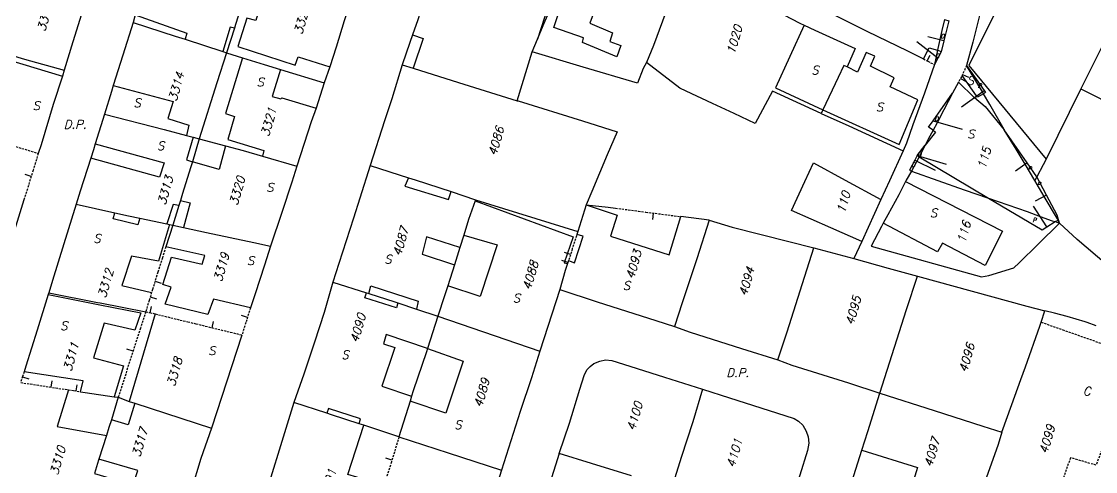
# Model space of a CAD drawing. Extents: x -334462 to -332769, y -29481 to -26664.
# Drawn here: x -333750.6 to -333625, y -28279.3 to -28226.6 of the extents above; entities that cross this region are included whole.
import ezdxf
from ezdxf.enums import TextEntityAlignment as Align

# ---------------------------------------------------------------- set-up
doc = ezdxf.new("R2010")
doc.units = 0
doc.header["$MEASUREMENT"] = 0
doc.linetypes.add('HIDDEN', pattern=[0.375, 0.25, -0.125])
for name, color, linetype in [('17', 7, 'CONTINUOUS'), ('18', 7, 'CONTINUOUS'), ('DP$DIVIDING$LINE', 7, 'CONTINUOUS'), ('EASEMENT$BOUNDA$', 7, 'CONTINUOUS'), ('ENC$$ST$$A$$TEXT', 7, 'CONTINUOUS'), ('ENCRO$$AREA$TEXT', 7, 'CONTINUOUS'), ('ENCROACHED$WALL', 7, 'CONTINUOUS'), ('PARCEL$BOUNDARY', 7, 'CONTINUOUS'), ('PARCEL$NUMBER', 7, 'CONTINUOUS'), ('STRUC$$FOOTPRINT', 7, 'CONTINUOUS')]:
    doc.layers.add(name, color=color, linetype=linetype)
doc.styles.add('ITALICT', font='ITALICT', dxfattribs={"height": 0.2})

msp = doc.modelspace()

# ---------------------------------------------------------------- linework, layer by layer
at = {"layer": '17', "color": 1, "linetype": 'Continuous'}
for p, q in [((-333728.27, -28262.45), (-333728.09, -28261.72)), ((-333747.07, -28269.4), (-333746.95, -28268.66))]:
    msp.add_line(p, q, dxfattribs=at)
at = {"layer": '18', "color": 1, "linetype": 'Continuous'}
for p, q in [((-333644.67, -28231.23), (-333644.33, -28230.57)), ((-333640.78, -28233.31), (-333640.12, -28233.66)), ((-333640.53, -28232.81), (-333639.85, -28233.13)), ((-333749.41, -28244.75), (-333750.12, -28244.53)), ((-333676.69, -28249.03), (-333676.79, -28249.78)), ((-333686.36, -28253.87), (-333687.08, -28253.64)), ((-333686.66, -28254.81), (-333687.38, -28254.58)), ((-333734.93, -28257), (-333734.22, -28257.22)), ((-333735.5, -28258.84), (-333734.78, -28259.06)), ((-333735.52, -28260.69), (-333735.35, -28259.96)), ((-333724.13, -28261.24), (-333724.84, -28261.02)), ((-333737.51, -28265.19), (-333738.22, -28264.97)), ((-333750.43, -28268.18), (-333749.71, -28268.41)), ((-333744.16, -28269.85), (-333744.05, -28269.11)), ((-333707.24, -28277.94), (-333707.96, -28277.71))]:
    msp.add_line(p, q, dxfattribs=at)
at = {"layer": 'EASEMENT$BOUNDA$', "color": 3, "linetype": 'HIDDEN'}
msp.add_lwpolyline([(-333631.34, -28261.8), (-333619.64, -28265.92), (-333622.35, -28273.92), (-333623.74, -28275.38), (-333624.91, -28278.53), (-333627.92, -28277.65), (-333630.12, -28284.11), (-333630.85, -28284.92), (-333631.29, -28284.77), (-333632.02, -28286.67), (-333639.32, -28284.32)], dxfattribs=at)
at = {"layer": 'ENC$$ST$$A$$TEXT', "color": 1, "linetype": 'Continuous'}
for p, q in [((-333642.72, -28228.87), (-333644.58, -28228.41)), ((-333640.64, -28236.6), (-333638.01, -28234.71)), ((-333643.97, -28238.24), (-333640.58, -28239.24)), ((-333645.82, -28242.29), (-333642.44, -28243.3)), ((-333632.97, -28243.17), (-333634.34, -28244.13)), ((-333630.7, -28246.94), (-333632.02, -28247.64)), ((-333630.66, -28250.65), (-333632.22, -28248.22))]:
    msp.add_line(p, q, dxfattribs=at)
at = {"layer": 'ENCRO$$AREA$TEXT', "color": 5, "linetype": 'Continuous'}
for p, q in [((-333643.43, -28230.93), (-333645.88, -28229.02)), ((-333646.11, -28242.84), (-333643.72, -28244))]:
    msp.add_line(p, q, dxfattribs=at)
at = {"layer": 'ENCROACHED$WALL', "color": 5, "linetype": 'Continuous'}
msp.add_line((-333643.04, -28230.18), (-333643.82, -28231.67), dxfattribs=at)
msp.add_lwpolyline([(-333645.82, -28242.29), (-333646.11, -28242.83), (-333646.75, -28244.02), (-333646.49, -28244.13)], dxfattribs=at)
at = {"layer": 'PARCEL$BOUNDARY', "color": 7, "linetype": 'Continuous'}
for p, q in [((-333617.84, -28216.71), (-333626.69, -28234.49)), ((-333737.25, -28225.86), (-333737.51, -28226.73)), ((-333725.65, -28227.4), (-333726.57, -28230.28)), ((-333731.43, -28228.71), (-333727.02, -28230.14)), ((-333690.84, -28230.16), (-333690.22, -28228.68)), ((-333643.46, -28229.99), (-333643.82, -28231.67)), ((-333727.02, -28230.14), (-333726.57, -28230.28)), ((-333726.57, -28230.28), (-333724.73, -28230.86)), ((-333745.55, -28232.33), (-333745.77, -28233.01)), ((-333720.28, -28232.24), (-333715.18, -28233.82)), ((-333714.49, -28231.92), (-333715.18, -28233.82)), ((-333706.05, -28231.68), (-333704.76, -28232.08)), ((-333715.18, -28233.82), (-333716.11, -28236.76)), ((-333640.99, -28233.71), (-333641.69, -28235.02)), ((-333626.69, -28234.49), (-333630.77, -28242.72)), ((-333626.69, -28234.49), (-333619.52, -28238.18)), ((-333740.85, -28237.48), (-333741.92, -28240.95)), ((-333656.86, -28236.96), (-333657.06, -28237.38)), ((-333731.26, -28239.95), (-333730.49, -28240.15)), ((-333730.49, -28240.15), (-333729.76, -28240.34)), ((-333729.76, -28240.34), (-333730.56, -28243.04)), ((-333729.76, -28240.34), (-333726.68, -28241.18)), ((-333644.89, -28241.09), (-333645.6, -28242.44)), ((-333722.37, -28242.39), (-333718.36, -28243.54)), ((-333709.77, -28243.46), (-333705.31, -28244.9)), ((-333631.84, -28244.78), (-333632.08, -28245.23)), ((-333731.94, -28247.56), (-333732.15, -28248.15)), ((-333700.33, -28246.53), (-333697.46, -28247.48)), ((-333697.46, -28247.48), (-333697.5, -28247.61)), ((-333697.46, -28247.48), (-333685.5, -28251.21)), ((-333650.1, -28247.43), (-333652.32, -28252.38)), ((-333744.16, -28248.01), (-333739.62, -28249.01)), ((-333732.15, -28248.15), (-333732.86, -28250.46)), ((-333684.53, -28248.06), (-333685.5, -28251.21)), ((-333736.7, -28249.64), (-333733.55, -28250.31)), ((-333670.15, -28249.88), (-333673.48, -28249.45)), ((-333629.72, -28250.04), (-333629.19, -28250.22)), ((-333629.19, -28250.22), (-333629.36, -28249.86)), ((-333732.86, -28250.46), (-333733.67, -28253)), ((-333733.55, -28250.31), (-333733.24, -28250.38)), ((-333733.24, -28250.38), (-333732.86, -28250.46)), ((-333732.86, -28250.46), (-333731.6, -28250.73)), ((-333685.5, -28251.21), (-333685.62, -28251.53)), ((-333698.85, -28251.63), (-333699.29, -28253.05)), ((-333685.62, -28251.53), (-333685.67, -28251.69)), ((-333652.32, -28252.38), (-333653.22, -28254.37)), ((-333657.91, -28253.09), (-333653.22, -28254.37)), ((-333699.94, -28255.09), (-333700.72, -28257.53)), ((-333714.14, -28257.12), (-333710.2, -28258.36)), ((-333747.36, -28258.35), (-333747.42, -28258.57)), ((-333710.2, -28258.36), (-333709.95, -28258.44)), ((-333687.6, -28257.97), (-333689.94, -28265.2)), ((-333706.54, -28259.53), (-333704.35, -28260.26)), ((-333704.35, -28260.26), (-333701.87, -28261.08)), ((-333701.87, -28261.08), (-333703.08, -28264.88)), ((-333701.87, -28261.08), (-333689.94, -28265.2)), ((-333631.34, -28261.8), (-333630.9, -28260.49)), ((-333724.77, -28263.3), (-333728.34, -28274.2)), ((-333739.24, -28270.59), (-333740.04, -28273.21)), ((-333739.72, -28270.52), (-333739.24, -28270.59)), ((-333739.24, -28270.59), (-333737.95, -28271.06)), ((-333737.95, -28271.06), (-333737.31, -28271.27)), ((-333737.31, -28271.27), (-333728.34, -28274.2)), ((-333714.85, -28272.44), (-333718.7, -28271.19)), ((-333705.11, -28271.03), (-333706.42, -28275.21)), ((-333704.94, -28270.47), (-333705.11, -28271.03)), ((-333710.54, -28273.86), (-333711.08, -28273.68)), ((-333740.62, -28275.04), (-333741.5, -28277.82))]:
    msp.add_line(p, q, dxfattribs=at)
for points in [[(-333632.06, -28205.35), (-333633.19, -28208.07), (-333635.15, -28213.06), (-333635.57, -28214.49), (-333637.87, -28223.25), (-333639.32, -28229.04), (-333640.05, -28231.78)], [(-333697.97, -28206.67), (-333698.9, -28209.65), (-333700.26, -28213.94), (-333701.23, -28216.92), (-333702.62, -28221.33), (-333704.22, -28226.44), (-333704.82, -28228.19)], [(-333690.22, -28228.68), (-333689.54, -28227.1), (-333687.93, -28223.26), (-333686.39, -28219.5), (-333685.73, -28217.88)], [(-333673.05, -28219.76), (-333674.93, -28224.8), (-333676.66, -28229.44), (-333677.46, -28231.42)], [(-333673.05, -28219.76), (-333669.75, -28221.51), (-333666.94, -28223), (-333661.44, -28225.83), (-333659.55, -28226.82), (-333659.04, -28227.06)], [(-333667.62, -28219.89), (-333664.89, -28221.27), (-333661.07, -28223.13), (-333656.47, -28225.38), (-333651.73, -28227.74), (-333646.97, -28230.06), (-333645.11, -28231.01)], [(-333711.46, -28222.51), (-333712.81, -28226.56), (-333713.75, -28229.62), (-333714.49, -28231.92)], [(-333742.55, -28222.82), (-333743.15, -28224.52), (-333744.55, -28229), (-333745.55, -28232.33)], [(-333724.94, -28225.15), (-333725.52, -28226.97), (-333725.65, -28227.4)], [(-333737.51, -28226.73), (-333738.7, -28230.58), (-333739.82, -28234.13)], [(-333737.51, -28226.73), (-333732.58, -28228.33), (-333731.43, -28228.71)], [(-333659.04, -28227.06), (-333657.79, -28227.64), (-333653.09, -28229.79), (-333654, -28231.94)], [(-333642.62, -28226.4), (-333642.97, -28227.68), (-333643.2, -28228.75), (-333643.42, -28229.8), (-333643.46, -28229.99)], [(-333704.82, -28228.19), (-333705.13, -28229.08), (-333706.05, -28231.68)], [(-333751.87, -28230.53), (-333750.18, -28231.02), (-333745.55, -28232.33)], [(-333726.57, -28230.28), (-333727.72, -28233.82), (-333729.76, -28240.34)], [(-333724.73, -28230.86), (-333722.16, -28231.66), (-333720.28, -28232.24)], [(-333677.46, -28231.42), (-333677.87, -28232.14), (-333678.55, -28233.85), (-333684.88, -28231.97), (-333690.84, -28230.16)], [(-333706.05, -28231.68), (-333707.27, -28235.67), (-333708.12, -28238.26), (-333709.77, -28243.46)], [(-333704.76, -28232.08), (-333699.45, -28233.76), (-333692.58, -28235.9)], [(-333657.06, -28237.38), (-333662.74, -28234.76), (-333664.76, -28238.55), (-333667.22, -28237.37), (-333669.75, -28236.21), (-333672.86, -28234.78), (-333673.58, -28234.44), (-333677.46, -28231.42)], [(-333654, -28231.94), (-333654.01, -28231.94), (-333654.4, -28231.79), (-333655.07, -28233.16), (-333656.86, -28236.96)], [(-333643.82, -28231.67), (-333644.99, -28235.01), (-333646.34, -28238.73), (-333647.08, -28240.85), (-333647.47, -28241.74)], [(-333638.08, -28235.08), (-333638.21, -28234.86), (-333640.05, -28231.78)], [(-333745.77, -28233.01), (-333746.84, -28236.34), (-333748.25, -28241.06), (-333748.59, -28242.06)], [(-333739.82, -28234.13), (-333740.04, -28234.83), (-333740.85, -28237.48)], [(-333641.69, -28235.02), (-333642.72, -28236.97), (-333643.47, -28238.39), (-333643.55, -28238.54), (-333643.96, -28239.33)], [(-333635.65, -28239.31), (-333635.67, -28239.27), (-333637.33, -28236.34), (-333638.08, -28235.08)], [(-333692.58, -28235.9), (-333692.5, -28235.92), (-333684.96, -28238.24), (-333680.92, -28239.54), (-333682.08, -28242.24), (-333683.86, -28246.52), (-333684.53, -28248.06)], [(-333740.85, -28237.48), (-333733.87, -28239.27), (-333731.26, -28239.95)], [(-333716.11, -28236.76), (-333716.68, -28238.38), (-333718.36, -28243.54)], [(-333657.06, -28237.38), (-333653.84, -28238.85), (-333647.47, -28241.74)], [(-333643.96, -28239.33), (-333644.53, -28240.41), (-333644.89, -28241.09)], [(-333632.08, -28245.23), (-333633.2, -28243.33), (-333634.25, -28241.56), (-333635.65, -28239.31)], [(-333741.92, -28240.95), (-333742.14, -28241.65), (-333742.44, -28242.6)], [(-333726.68, -28241.18), (-333724.65, -28241.73), (-333722.37, -28242.39)], [(-333742.44, -28242.6), (-333743.67, -28246.48), (-333744.16, -28248.01)], [(-333647.47, -28241.74), (-333649.07, -28245.26), (-333650.1, -28247.43)], [(-333645.6, -28242.44), (-333645.87, -28242.96), (-333646.49, -28244.13)], [(-333730.56, -28243.04), (-333730.78, -28243.76), (-333731.73, -28246.76), (-333731.94, -28247.56)], [(-333718.36, -28243.54), (-333718.96, -28245.41), (-333720.11, -28248.98), (-333721.43, -28252.9)], [(-333709.77, -28243.46), (-333710.98, -28247.28), (-333711.74, -28249.64), (-333713.45, -28254.93), (-333714.14, -28257.12)], [(-333652.32, -28252.38), (-333655.92, -28250.76), (-333660.53, -28248.72), (-333658.98, -28245.34), (-333657.95, -28243.17), (-333654.26, -28245.2), (-333650.1, -28247.43)], [(-333630.77, -28242.72), (-333631.1, -28243.39), (-333631.84, -28244.78)], [(-333705.31, -28244.9), (-333704.51, -28245.16), (-333700.33, -28246.53)], [(-333646.49, -28244.13), (-333647.12, -28245.17), (-333647.2, -28245.33)], [(-333646.49, -28244.13), (-333640.33, -28246.3), (-333637.51, -28247.28)], [(-333647.2, -28245.33), (-333647.99, -28246.89), (-333649.26, -28249.23), (-333649.8, -28250.23)], [(-333629.36, -28249.86), (-333629.43, -28249.72), (-333630.99, -28247.09), (-333631.55, -28246.15), (-333632.08, -28245.23)], [(-333750.28, -28247.49), (-333750.6, -28248.51), (-333751.52, -28251.55)], [(-333697.5, -28247.61), (-333698.27, -28249.8), (-333698.85, -28251.63)], [(-333637.51, -28247.28), (-333632.97, -28248.85), (-333631.45, -28249.42), (-333630.07, -28249.94), (-333629.72, -28250.04)], [(-333744.16, -28248.01), (-333745.58, -28252.62), (-333746.93, -28256.92), (-333747.36, -28258.35)], [(-333684.53, -28248.06), (-333681.97, -28248.33), (-333681.1, -28248.45)], [(-333739.62, -28249.01), (-333738.03, -28249.36), (-333736.7, -28249.64)], [(-333670.15, -28249.88), (-333671.6, -28254.4), (-333673.31, -28259.52), (-333674.19, -28262.31)], [(-333670.15, -28249.88), (-333667.48, -28250.67), (-333660.83, -28252.35), (-333657.91, -28253.09)], [(-333731.6, -28250.73), (-333728.93, -28251.31), (-333723.37, -28252.48), (-333721.43, -28252.9)], [(-333649.8, -28250.23), (-333650.02, -28250.62), (-333651.2, -28252.92), (-333638.3, -28256.48), (-333637.47, -28256.33), (-333634.55, -28255.46), (-333633.89, -28254.87), (-333631.67, -28252.69), (-333629.19, -28250.22)], [(-333615.72, -28261.77), (-333616.2, -28261.38), (-333620.22, -28257.97), (-333623.68, -28255.07), (-333627.11, -28252.12), (-333629.19, -28250.22)], [(-333721.43, -28252.9), (-333722.15, -28255.12), (-333723.23, -28258.48), (-333723.77, -28260.11)], [(-333699.29, -28253.05), (-333699.46, -28253.56), (-333699.94, -28255.09)], [(-333662.11, -28266.19), (-333661.02, -28262.94), (-333659.5, -28258.13), (-333657.91, -28253.09)], [(-333686.71, -28254.95), (-333686.97, -28255.76), (-333687.6, -28257.97)], [(-333653.22, -28254.37), (-333649.22, -28255.47), (-333645.78, -28256.42)], [(-333650.18, -28270.09), (-333648.47, -28264.74), (-333647.07, -28260.31), (-333645.78, -28256.42)], [(-333645.78, -28256.42), (-333633, -28259.92), (-333630.9, -28260.49)], [(-333714.14, -28257.12), (-333715.18, -28260.65), (-333716.3, -28264.15), (-333717.55, -28267.9), (-333718.7, -28271.19)], [(-333700.72, -28257.53), (-333701.09, -28258.7), (-333701.87, -28261.08)], [(-333747.42, -28258.57), (-333748.71, -28262.73), (-333750.05, -28266.96), (-333750.25, -28267.6)], [(-333747.36, -28258.35), (-333741.65, -28259.48), (-333741.34, -28259.54), (-333736.02, -28260.57)], [(-333709.95, -28258.44), (-333706.9, -28259.41), (-333706.54, -28259.53)], [(-333687.6, -28257.97), (-333683.24, -28259.41), (-333676.39, -28261.62), (-333674.19, -28262.31)], [(-333624.91, -28262.24), (-333625.95, -28261.83), (-333626.18, -28261.74), (-333628.3, -28261.14), (-333629.79, -28260.76), (-333630.9, -28260.49)], [(-333674.19, -28262.31), (-333672.37, -28262.95), (-333666.39, -28264.86), (-333662.11, -28266.19)], [(-333635.93, -28274.68), (-333634.75, -28271.42), (-333633.7, -28268.49), (-333633.17, -28267.03), (-333631.5, -28262.25), (-333631.34, -28261.8)], [(-333703.08, -28264.88), (-333703.21, -28265.28), (-333704.74, -28269.84), (-333704.94, -28270.47)], [(-333689.94, -28265.2), (-333690.94, -28268.31), (-333692.23, -28272.23), (-333694.44, -28279.11)], [(-333687.67, -28277.16), (-333686.49, -28273.6), (-333685.28, -28269.64), (-333684.78, -28268.02), (-333684.44, -28267.39), (-333684.08, -28266.99), (-333683.64, -28266.63), (-333682.95, -28266.35), (-333682.26, -28266.21), (-333681.52, -28266.27), (-333680.15, -28266.71), (-333675.37, -28268.23), (-333670.92, -28269.64)], [(-333662.11, -28266.19), (-333660.49, -28266.84), (-333653.88, -28268.89), (-333650.18, -28270.09)], [(-333743.66, -28269.93), (-333743.11, -28270.01), (-333739.72, -28270.52)], [(-333670.92, -28269.64), (-333672.06, -28273.45), (-333673.43, -28277.62), (-333674.57, -28281.25)], [(-333670.92, -28269.64), (-333667.76, -28270.66), (-333661.31, -28272.72), (-333660.21, -28273.06), (-333659.72, -28273.37), (-333659.2, -28273.84), (-333658.8, -28274.55), (-333658.58, -28275.21), (-333658.51, -28275.94), (-333658.65, -28276.83), (-333659.54, -28279.69), (-333661.32, -28285.34)], [(-333652.29, -28276.78), (-333651.62, -28274.6), (-333650.18, -28270.09)], [(-333650.18, -28270.09), (-333643.86, -28272.15), (-333638.16, -28273.97), (-333635.93, -28274.68)], [(-333718.7, -28271.19), (-333722.95, -28284.98), (-333720.36, -28289.17)], [(-333711.08, -28273.68), (-333714.31, -28272.62), (-333714.85, -28272.44)], [(-333740.04, -28273.21), (-333740.33, -28274.12), (-333740.62, -28275.04)], [(-333706.42, -28275.21), (-333709.25, -28274.29), (-333710.54, -28273.86)], [(-333728.34, -28274.2), (-333729.57, -28277.76), (-333730.72, -28281.5), (-333731.6, -28284.28)], [(-333706.42, -28275.21), (-333700.66, -28277.08), (-333694.44, -28279.11)], [(-333635.93, -28274.68), (-333636.36, -28276.1), (-333637.98, -28280.59), (-333638.1, -28280.9), (-333639.32, -28284.32)], [(-333741.5, -28277.82), (-333741.53, -28277.93), (-333742.02, -28279.49)], [(-333687.67, -28277.16), (-333688.77, -28280.64), (-333690.12, -28285.04), (-333691.54, -28289.57), (-333691.67, -28290.41), (-333691.59, -28291.02), (-333691.41, -28291.63), (-333691.07, -28292.24), (-333690.52, -28292.83), (-333690, -28293.23), (-333689.05, -28293.71)], [(-333679.25, -28279.79), (-333683.91, -28278.34), (-333687.67, -28277.16)], [(-333654.2, -28282.8), (-333652.99, -28279.01), (-333652.29, -28276.78)], [(-333694.44, -28279.11), (-333695.52, -28282.57), (-333697.12, -28287.4), (-333697.78, -28289.53), (-333698.07, -28290.08), (-333698.52, -28290.75), (-333699.18, -28291.3), (-333699.92, -28291.72), (-333700.98, -28291.97)]]:
    msp.add_lwpolyline(points, dxfattribs=at)
at = {"layer": 'PARCEL$BOUNDARY', "color": 2, "linetype": 'HIDDEN'}
for points in [[(-333645.11, -28231.01), (-333644.59, -28231.27), (-333643.82, -28231.67)], [(-333640.05, -28231.78), (-333640.37, -28232.47), (-333640.59, -28232.94)], [(-333640.59, -28232.94), (-333640.66, -28233.08), (-333640.83, -28233.41), (-333640.99, -28233.71)], [(-333759.2, -28238.78), (-333753.88, -28240.43), (-333753.74, -28240.47), (-333748.59, -28242.06)], [(-333748.59, -28242.06), (-333749.19, -28244.03), (-333749.52, -28245.11), (-333750.28, -28247.49)], [(-333681.1, -28248.45), (-333678.43, -28248.81), (-333677.58, -28248.92), (-333673.48, -28249.45)], [(-333685.67, -28251.69), (-333686.15, -28253.2), (-333686.59, -28254.57)], [(-333733.67, -28253), (-333734.07, -28254.27), (-333734.6, -28255.96), (-333735.24, -28257.97), (-333735.34, -28258.31)], [(-333686.59, -28254.57), (-333686.63, -28254.71), (-333686.71, -28254.95)], [(-333735.34, -28258.31), (-333735.62, -28259.25), (-333736.02, -28260.57)], [(-333723.77, -28260.11), (-333724.32, -28261.85), (-333724.77, -28263.3)], [(-333736.02, -28260.57), (-333736.65, -28262.49), (-333737.46, -28265.03), (-333737.68, -28265.73), (-333739.24, -28270.59)], [(-333736.02, -28260.57), (-333735.57, -28260.67), (-333734.91, -28260.84)], [(-333734.91, -28260.84), (-333731.12, -28261.76), (-333730.15, -28261.99), (-333724.77, -28263.3)], [(-333750.25, -28267.6), (-333750.42, -28268.16), (-333750.64, -28268.86)], [(-333750.64, -28268.86), (-333746.55, -28269.49), (-333745.06, -28269.71)], [(-333745.06, -28269.71), (-333744.46, -28269.81), (-333743.66, -28269.93)], [(-333706.42, -28275.21), (-333707.05, -28277.34), (-333707.31, -28278.15), (-333708.19, -28280.88)]]:
    msp.add_lwpolyline(points, dxfattribs=at)
at = {"layer": 'STRUC$$FOOTPRINT', "color": 1, "linetype": 'Continuous'}
for p, q in [((-333643.04, -28230.18), (-333643.46, -28229.99)), ((-333692.58, -28235.9), (-333690.84, -28230.16)), ((-333645.82, -28242.29), (-333644.89, -28241.09)), ((-333645.6, -28242.44), (-333645.82, -28242.29)), ((-333645.6, -28242.44), (-333637.51, -28247.28)), ((-333629.72, -28250.04), (-333629.36, -28249.86)), ((-333734.91, -28260.84), (-333737.95, -28271.06))]:
    msp.add_line(p, q, dxfattribs=at)
for points in [[(-333697.97, -28206.67), (-333684.29, -28210.33), (-333690.22, -28228.68)], [(-333617.84, -28216.71), (-333632.12, -28209.63), (-333633.7, -28212.96), (-333633.54, -28213.03), (-333635.06, -28216.01), (-333633.97, -28216.46), (-333636.88, -28222.45), (-333635.49, -28223.11), (-333639.78, -28231.78), (-333630.77, -28242.72)], [(-333719.02, -28220.04), (-333719.21, -28220.87), (-333722.34, -28219.98), (-333723.55, -28223.77), (-333722.46, -28224.1), (-333723.15, -28226.49), (-333724.21, -28226.22), (-333725.26, -28229.57), (-333718.55, -28231.73), (-333718.22, -28230.75), (-333714.49, -28231.92)], [(-333683.36, -28224.84), (-333684.11, -28226.84), (-333681.45, -28227.95), (-333681.78, -28228.98), (-333680.48, -28229.44), (-333680.96, -28230.77), (-333684.98, -28229.1), (-333684.86, -28228.55), (-333688.31, -28227.31), (-333687.02, -28223.45)], [(-333737.25, -28225.86), (-333731.23, -28228), (-333731.43, -28228.71)], [(-333725.65, -28227.4), (-333726.14, -28227.3), (-333727.02, -28230.14)], [(-333659.04, -28227.06), (-333662.38, -28234.37), (-333656.86, -28236.96)], [(-333642.62, -28226.4), (-333642.15, -28226.55), (-333642.72, -28228.87), (-333643.04, -28230.18)], [(-333704.82, -28228.19), (-333703.59, -28228.6), (-333704.76, -28232.08)], [(-333645.11, -28231.01), (-333644.44, -28229.71), (-333643.46, -28229.99)], [(-333751.87, -28230.53), (-333752.05, -28231.12), (-333745.77, -28233.01)], [(-333724.73, -28230.86), (-333726.68, -28237.37), (-333725.65, -28237.73), (-333726.44, -28240.43), (-333722.22, -28241.73), (-333722.37, -28242.39)], [(-333656.86, -28236.96), (-333647.93, -28241), (-333645.77, -28235.8), (-333648.99, -28234.28), (-333648.54, -28233.23), (-333651.3, -28231.85), (-333650.77, -28230.69), (-333651.8, -28230.27), (-333652.8, -28232.55), (-333654, -28231.94)], [(-333720.28, -28232.24), (-333721.24, -28235.4), (-333720.21, -28235.68), (-333720.13, -28235.54), (-333716.11, -28236.76)], [(-333640.05, -28231.78), (-333638.01, -28234.71), (-333637.84, -28234.95), (-333638.08, -28235.08)], [(-333640.99, -28233.71), (-333639.16, -28235.51), (-333639.14, -28235.53), (-333637.9, -28236.57), (-333635.65, -28239.31)], [(-333638.08, -28235.08), (-333638.79, -28235.46), (-333638.88, -28235.33), (-333638.88, -28235.33), (-333640.59, -28232.94)], [(-333739.82, -28234.13), (-333732.81, -28235.98), (-333733.43, -28237.99), (-333730.99, -28238.74), (-333731.26, -28239.95)], [(-333643.96, -28239.33), (-333644.49, -28238.99), (-333643.97, -28238.24), (-333641.69, -28235.02)], [(-333730.49, -28240.15), (-333731.24, -28242.81), (-333730.56, -28243.04)], [(-333643.96, -28239.33), (-333643.68, -28239.57), (-333644.89, -28241.09)], [(-333631.84, -28244.78), (-333632.97, -28243.17), (-333635.65, -28239.31)], [(-333741.92, -28240.95), (-333733.86, -28243.15), (-333734.41, -28244.82), (-333742.44, -28242.6)], [(-333726.68, -28241.18), (-333727.42, -28243.95), (-333730.56, -28243.04)], [(-333705.31, -28244.9), (-333705.74, -28245.87), (-333700.62, -28247.46), (-333700.33, -28246.53)], [(-333629.19, -28250.22), (-333629.47, -28249.27), (-333630.7, -28246.94), (-333631.84, -28244.78)], [(-333647.2, -28245.33), (-333635.86, -28251.16), (-333637.89, -28255.16), (-333642.89, -28252.57), (-333643.46, -28253.57), (-333649.8, -28250.23)], [(-333731.94, -28247.56), (-333730.82, -28247.85), (-333731.6, -28250.73)], [(-333697.5, -28247.61), (-333686.05, -28251.8), (-333687.12, -28254.86), (-333686.71, -28254.95)], [(-333637.51, -28247.28), (-333631.21, -28251), (-333630.66, -28250.65), (-333629.72, -28250.04)], [(-333732.15, -28248.15), (-333732.8, -28248.04), (-333733.55, -28250.31)], [(-333684.53, -28248.06), (-333680.89, -28249.29), (-333681.67, -28251.73), (-333674.82, -28253.93), (-333673.48, -28249.45)], [(-333736.7, -28249.64), (-333736.94, -28250.42), (-333739.82, -28249.71), (-333739.62, -28249.01)], [(-333733.24, -28250.38), (-333734.54, -28254.68), (-333737.68, -28254.07), (-333738.8, -28257.49), (-333735.34, -28258.31)], [(-333699.29, -28253.05), (-333703.18, -28251.81), (-333703.7, -28253.84), (-333699.94, -28255.09)], [(-333698.85, -28251.63), (-333694.94, -28252.77), (-333696.93, -28258.78), (-333700.72, -28257.53)], [(-333686.59, -28254.57), (-333685.91, -28254.85), (-333684.87, -28251.72), (-333685.62, -28251.53)], [(-333723.77, -28260.11), (-333728.11, -28259.12), (-333728.76, -28260.89), (-333733.74, -28259.68), (-333733.04, -28257.7), (-333734.01, -28257.39), (-333733.01, -28254.18), (-333729.43, -28255.02), (-333729.12, -28254.01), (-333733.67, -28253)], [(-333709.95, -28258.44), (-333709.72, -28257.55), (-333704.16, -28259.36), (-333704.35, -28260.26)], [(-333747.42, -28258.57), (-333741.38, -28259.76), (-333736.59, -28260.7), (-333737.28, -28262.73), (-333740.88, -28261.93), (-333742.12, -28265.99), (-333738.61, -28266.9), (-333739.72, -28270.52)], [(-333706.54, -28259.53), (-333706.7, -28260.13), (-333710.39, -28258.94), (-333710.2, -28258.36)], [(-333703.08, -28264.88), (-333707.92, -28263.26), (-333708.23, -28264.35), (-333706.9, -28264.75), (-333708.43, -28269.3), (-333704.94, -28270.47)], [(-333703.08, -28264.88), (-333698.92, -28266.35), (-333700.93, -28272.44), (-333705.11, -28271.03)], [(-333743.66, -28269.93), (-333743.34, -28268.66), (-333750.25, -28267.6)], [(-333745.06, -28269.71), (-333746.36, -28274.01), (-333740.62, -28275.04)], [(-333737.31, -28271.27), (-333738.08, -28273.81), (-333740.04, -28273.21)], [(-333711.08, -28273.68), (-333710.91, -28273.1), (-333714.67, -28271.9), (-333714.85, -28272.44)], [(-333708.19, -28280.88), (-333712.38, -28279.61), (-333710.54, -28273.86)], [(-333742.02, -28279.49), (-333740.03, -28280.09), (-333740.34, -28281.34), (-333737.92, -28282.08), (-333736.95, -28279.14), (-333741.5, -28277.82)], [(-333652.29, -28276.78), (-333645.8, -28278.81), (-333646.74, -28281.86), (-333641.69, -28283.49), (-333641.47, -28283.56), (-333642.54, -28286.5)]]:
    msp.add_lwpolyline(points, dxfattribs=at)

# ---------------------------------------------------------------- texts
at = {"layer": 'DP$DIVIDING$LINE', "color": 2, "linetype": 'Continuous', "style": 'ITALICT'}
for p in [(-333744.28, -28238.67), (-333666.82, -28267.7)]:
    msp.add_text('D.P.', height=1, dxfattribs=at).set_placement(p, align=Align.MIDDLE)
at = {"layer": 'EASEMENT$BOUNDA$', "color": 3, "linetype": 'Continuous', "style": 'ITALICT'}
msp.add_text('C', height=1, dxfattribs=at).set_placement((-333626.01, -28269.88), align=Align.MIDDLE)
at = {"layer": 'ENC$$ST$$A$$TEXT', "color": 1, "linetype": 'Continuous', "style": 'ITALICT'}
for s, p in [('D', (-333642.87, -28228.34)), ('P', (-333638.53, -28234.13)), ('D', (-333643.58, -28238.01)), ('D', (-333645.56, -28242.15)), ('P', (-333632.69, -28243.85)), ('P', (-333631.61, -28245.68)), ('P', (-333632.13, -28249.86))]:
    msp.add_text(s, height=0.5, dxfattribs=at).set_placement(p, align=Align.MIDDLE)
at = {"layer": 'ENCRO$$AREA$TEXT', "color": 5, "linetype": 'Continuous', "style": 'ITALICT'}
for p in [(-333643.46, -28230.67), (-333646.28, -28243.37)]:
    msp.add_text('D', height=0.5, dxfattribs=at).set_placement(p, align=Align.MIDDLE)
at = {"layer": 'PARCEL$NUMBER', "color": 7, "linetype": 'Continuous', "style": 'ITALICT'}
for s, p in [('3307', (-333747.8, -28226.07)), ('3322', (-333717.77, -28226.42)), ('1020', (-333667.2, -28228.76)), ('3314', (-333732.45, -28234.25)), ('3321', (-333721.66, -28238.38)), ('4086', (-333695.06, -28240.62)), ('115', (-333637.99, -28242.61)), ('3313', (-333733.73, -28246.39)), ('3320', (-333725.33, -28246.44)), ('110', (-333654.45, -28247.78)), ('116', (-333640.37, -28251.26)), ('4087', (-333706.21, -28252.36)), ('3319', (-333727.17, -28255.37)), ('4093', (-333678.97, -28255.04)), ('4088', (-333691.04, -28256.33)), ('3312', (-333740.71, -28257.26)), ('4094', (-333665.78, -28257.04)), ('4095', (-333653.3, -28260.44)), ('4090', (-333711.22, -28262.49)), ('3311', (-333744.75, -28265.85)), ('4096', (-333640.04, -28265.95)), ('3318', (-333732.65, -28267.61)), ('4089', (-333696.74, -28270.06)), ('4100', (-333678.85, -28272.8)), ('4099', (-333630.64, -28275.5)), ('3317', (-333736.71, -28275.87)), ('4097', (-333644.11, -28277.03)), ('3310', (-333746.31, -28277.99)), ('4101', (-333667.19, -28277.1)), ('4091', (-333714.66, -28280.65))]:
    msp.add_text(s, height=1, rotation=74.1686, dxfattribs=at).set_placement(p, align=Align.MIDDLE)
at = {"layer": 'STRUC$$FOOTPRINT', "color": 1, "linetype": 'Continuous', "style": 'ITALICT'}
for p in [(-333657.78, -28232.31), (-333722.64, -28233.71), (-333639.61, -28233.52), (-333748.83, -28236.47), (-333737.03, -28236.14), (-333650.23, -28236.63), (-333639.56, -28239.79), (-333734.28, -28241.16), (-333721.51, -28246.02), (-333643.92, -28249.02), (-333741.72, -28252.01), (-333707.7, -28254.44), (-333723.77, -28254.6), (-333679.82, -28257.52), (-333692.68, -28258.98), (-333745.6, -28262.22), (-333728.3, -28265.13), (-333712.72, -28265.61), (-333699.52, -28273.8)]:
    msp.add_text('S', height=1, dxfattribs=at).set_placement(p, align=Align.MIDDLE)

doc.saveas('drawing.dxf')
